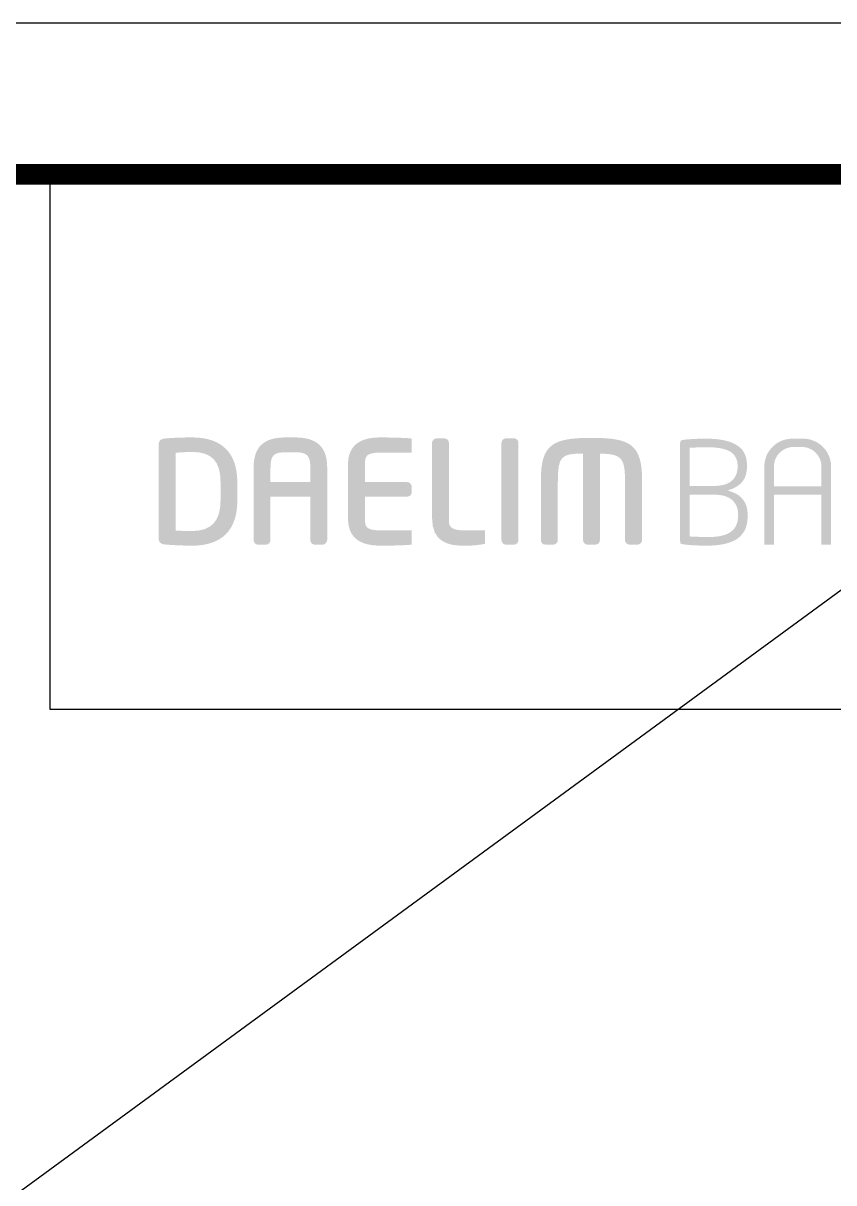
# Model space of a CAD drawing. Extents: x 0 to 1647, y 4681 to 5260.
# Drawn here: x 648.5 to 720.5, y 5156.9 to 5259.9 of the extents above; entities that cross this region are included whole.
import ezdxf

# ---------------------------------------------------------------- set-up
doc = ezdxf.new("R2010")
doc.units = 0
doc.header["$LTSCALE"] = 30
doc.header["$MEASUREMENT"] = 0
doc.layers.get('0').update_dxf_attribs({"linetype": 'CONTINUOUS'})

msp = doc.modelspace()

# ---------------------------------------------------------------- hatches: boundary and pattern name
h = msp.add_hatch(color=5)
edge = h.paths.add_edge_path()
edge.add_spline(control_points=[(667.49, 5219.15), (667.49, 5221.74), (666.11, 5223.12), (663.48, 5223.12)], knot_values=[7, 7, 7, 7, 8, 8, 8, 8], degree=3, periodic=0)
edge.add_spline(control_points=[(663.48, 5223.12), (662.52, 5223.12), (661.31, 5223.07), (660.91, 5223)], knot_values=[0, 0, 0, 0, 1, 1, 1, 1], degree=3, periodic=0)
edge.add_spline(control_points=[(660.91, 5223), (660.66, 5222.96), (660.5, 5222.77), (660.5, 5222.53), (660.5, 5222.53), (660.5, 5214.11), (660.5, 5214.11)], knot_values=[1, 1, 1, 1, 2, 2, 2, 3, 3, 3, 3], degree=3, periodic=0)
edge.add_spline(control_points=[(660.5, 5214.11), (660.5, 5213.85), (660.66, 5213.67), (660.93, 5213.62)], knot_values=[3, 3, 3, 3, 4, 4, 4, 4], degree=3, periodic=0)
edge.add_spline(control_points=[(660.93, 5213.62), (661.31, 5213.57), (662.51, 5213.5), (663.48, 5213.5)], knot_values=[4, 4, 4, 4, 5, 5, 5, 5], degree=3, periodic=0)
edge.add_spline(control_points=[(663.48, 5213.5), (666.11, 5213.5), (667.49, 5214.88), (667.49, 5217.49), (667.49, 5217.49), (667.49, 5219.15), (667.49, 5219.15)], knot_values=[5, 5, 5, 5, 6, 6, 6, 7, 7, 7, 7], degree=3, periodic=0)
edge = h.paths.add_edge_path(flags=16)
edge.add_spline(control_points=[(663.48, 5221.83), (665.22, 5221.83), (666, 5220.99), (666, 5219.15), (666, 5219.15), (666, 5218.73), (666, 5218.32)], knot_values=[4, 4, 4, 4, 5, 5, 5, 5.5, 5.5, 5.5, 5.5], degree=3, periodic=0)
edge.add_spline(control_points=[(666, 5218.32), (666, 5217.9), (666, 5217.49), (666, 5217.49)], knot_values=[5.5, 5.5, 5.5, 5.5, 6, 6, 6, 6], degree=3, periodic=0)
edge.add_spline(control_points=[(666, 5217.49), (666, 5215.68), (665.17, 5214.8), (663.48, 5214.8)], knot_values=[0, 0, 0, 0, 1, 1, 1, 1], degree=3, periodic=0)
edge.add_spline(control_points=[(663.48, 5214.8), (663.48, 5214.8), (662.32, 5214.82), (662.02, 5214.83), (662.02, 5214.83), (662.02, 5221.75), (662.02, 5221.75)], knot_values=[1.00001, 1.00001, 1.00001, 1.00001, 2, 2, 2, 3, 3, 3, 3], degree=3, periodic=0)
edge.add_spline(control_points=[(662.02, 5221.75), (662.63, 5221.82), (663.48, 5221.83), (663.48, 5221.83)], knot_values=[3, 3, 3, 3, 4, 4, 4, 4], degree=3, periodic=0)
h = msp.add_hatch(color=5)
edge = h.paths.add_edge_path()
edge.add_spline(control_points=[(675.48, 5220.41), (675.48, 5222.29), (674.58, 5223.12), (672.57, 5223.12)], knot_values=[13, 13, 13, 13, 14, 14, 14, 14], degree=3, periodic=0)
edge.add_spline(control_points=[(672.57, 5223.12), (672.57, 5223.12), (671.83, 5223.12), (671.83, 5223.12)], knot_values=[0.00001, 0.00001, 0.00001, 0.00001, 1, 1, 1, 1], degree=3, periodic=0)
edge.add_spline(control_points=[(671.83, 5223.12), (669.83, 5223.12), (668.94, 5222.29), (668.94, 5220.41), (668.94, 5220.41), (668.94, 5214), (668.94, 5214)], knot_values=[1, 1, 1, 1, 2, 2, 2, 3, 3, 3, 3], degree=3, periodic=0)
edge.add_spline(control_points=[(668.94, 5214), (668.94, 5213.77), (669.11, 5213.59), (669.34, 5213.59)], knot_values=[3, 3, 3, 3, 4, 4, 4, 4], degree=3, periodic=0)
edge.add_spline(control_points=[(669.34, 5213.59), (669.34, 5213.59), (670.04, 5213.59), (670.04, 5213.59)], knot_values=[4.00001, 4.00001, 4.00001, 4.00001, 5, 5, 5, 5], degree=3, periodic=0)
edge.add_spline(control_points=[(670.04, 5213.59), (670.27, 5213.59), (670.44, 5213.81), (670.44, 5214), (670.44, 5214), (670.44, 5214.92), (670.44, 5215.86)], knot_values=[5, 5, 5, 5, 6, 6, 6, 6.5, 6.5, 6.5, 6.5], degree=3, periodic=0)
edge.add_spline(control_points=[(670.44, 5215.86), (670.44, 5216.81), (670.44, 5217.77), (670.44, 5217.84), (670.44, 5217.84), (673.98, 5217.84), (673.98, 5217.84)], knot_values=[6.5, 6.5, 6.5, 6.5, 7, 7, 7, 8, 8, 8, 8], degree=3, periodic=0)
edge.add_spline(control_points=[(673.98, 5217.84), (673.98, 5217.69), (673.98, 5214), (673.98, 5214)], knot_values=[8, 8, 8, 8, 9, 9, 9, 9], degree=3, periodic=0)
edge.add_spline(control_points=[(673.98, 5214), (673.98, 5213.77), (674.16, 5213.59), (674.37, 5213.59)], knot_values=[9, 9, 9, 9, 10, 10, 10, 10], degree=3, periodic=0)
edge.add_spline(control_points=[(674.37, 5213.59), (674.37, 5213.59), (675.08, 5213.59), (675.08, 5213.59)], knot_values=[10.00001, 10.00001, 10.00001, 10.00001, 11, 11, 11, 11], degree=3, periodic=0)
edge.add_spline(control_points=[(675.08, 5213.59), (675.31, 5213.59), (675.48, 5213.82), (675.48, 5214), (675.48, 5214), (675.48, 5220.41), (675.48, 5220.41)], knot_values=[11, 11, 11, 11, 12, 12, 12, 13, 13, 13, 13], degree=3, periodic=0)
edge = h.paths.add_edge_path(flags=16)
edge.add_spline(control_points=[(670.44, 5220.41), (670.44, 5221.6), (670.78, 5221.8), (671.83, 5221.8)], knot_values=[2, 2, 2, 2, 3, 3, 3, 3], degree=3, periodic=0)
edge.add_spline(control_points=[(671.83, 5221.8), (671.83, 5221.8), (672.57, 5221.8), (672.57, 5221.8)], knot_values=[3.00001, 3.00001, 3.00001, 3.00001, 4, 4, 4, 4], degree=3, periodic=0)
edge.add_spline(control_points=[(672.57, 5221.8), (673.63, 5221.8), (673.98, 5221.6), (673.98, 5220.41)], knot_values=[4, 4, 4, 4, 5, 5, 5, 5], degree=3, periodic=0)
edge.add_spline(control_points=[(673.98, 5220.41), (673.98, 5220.41), (673.98, 5219.27), (673.98, 5219.16)], knot_values=[5.00001, 5.00001, 5.00001, 5.00001, 6, 6, 6, 6], degree=3, periodic=0)
edge.add_spline(control_points=[(673.98, 5219.16), (673.98, 5219.16), (670.44, 5219.16), (670.44, 5219.16)], knot_values=[0, 0, 0, 0, 1, 1, 1, 1], degree=3, periodic=0)
edge.add_spline(control_points=[(670.44, 5219.16), (670.44, 5219.27), (670.44, 5220.41), (670.44, 5220.41)], knot_values=[1, 1, 1, 1, 2, 2, 2, 2], degree=3, periodic=0)
h = msp.add_hatch(color=5)
edge = h.paths.add_edge_path()
edge.add_spline(control_points=[(678.84, 5219.15), (678.84, 5219.27), (678.84, 5220.67), (678.84, 5220.67)], knot_values=[14, 14, 14, 14, 15, 15, 15, 15], degree=3, periodic=0)
edge.add_spline(control_points=[(678.84, 5220.67), (678.84, 5221.38), (678.84, 5221.77), (680.23, 5221.77), (680.23, 5221.77), (680.92, 5221.77), (681.61, 5221.77)], knot_values=[15, 15, 15, 15, 16, 16, 16, 16.5, 16.5, 16.5, 16.5], degree=3, periodic=0)
edge.add_spline(control_points=[(681.61, 5221.77), (682.31, 5221.77), (683, 5221.77), (683, 5221.77), (683, 5221.77), (683, 5222.08), (683, 5222.39)], knot_values=[16.5, 16.5, 16.5, 16.5, 17, 17, 17, 17.5, 17.5, 17.5, 17.5], degree=3, periodic=0)
edge.add_spline(control_points=[(683, 5222.39), (683, 5222.71), (683, 5223.02), (683, 5223.02)], knot_values=[17.5, 17.5, 17.5, 17.5, 18, 18, 18, 18], degree=3, periodic=0)
edge.add_spline(control_points=[(683, 5223.02), (683, 5223.02), (682.72, 5223.05), (682.72, 5223.05)], knot_values=[18.00001, 18.00001, 18.00001, 18.00001, 19, 19, 19, 19], degree=3, periodic=0)
edge.add_spline(control_points=[(682.72, 5223.05), (682.15, 5223.09), (680.92, 5223.12), (680.22, 5223.12)], knot_values=[19, 19, 19, 19, 20, 20, 20, 20], degree=3, periodic=0)
edge.add_spline(control_points=[(680.22, 5223.12), (678.27, 5223.12), (677.33, 5222.33), (677.33, 5220.67)], knot_values=[20, 20, 20, 20, 21, 21, 21, 21], degree=3, periodic=0)
edge.add_spline(control_points=[(677.33, 5220.67), (677.33, 5220.67), (677.33, 5215.95), (677.33, 5215.95)], knot_values=[0, 0, 0, 0, 1, 1, 1, 1], degree=3, periodic=0)
edge.add_spline(control_points=[(677.33, 5215.95), (677.33, 5214.3), (678.27, 5213.5), (680.22, 5213.5)], knot_values=[1, 1, 1, 1, 2, 2, 2, 2], degree=3, periodic=0)
edge.add_spline(control_points=[(680.22, 5213.5), (681.08, 5213.5), (682.24, 5213.52), (682.72, 5213.57)], knot_values=[2, 2, 2, 2, 3, 3, 3, 3], degree=3, periodic=0)
edge.add_spline(control_points=[(682.72, 5213.57), (682.72, 5213.57), (682.93, 5213.58), (682.93, 5213.58)], knot_values=[3.00001, 3.00001, 3.00001, 3.00001, 3.99999, 3.99999, 3.99999, 3.99999], degree=3, periodic=0)
edge.add_spline(control_points=[(682.93, 5213.58), (682.93, 5213.58), (682.93, 5213.58), (682.93, 5213.58), (682.93, 5213.58), (683, 5213.59), (683, 5213.59)], knot_values=[3.99999, 3.99999, 3.99999, 3.99999, 4, 4, 4, 4.99999, 4.99999, 4.99999, 4.99999], degree=3, periodic=0)
edge.add_spline(control_points=[(683, 5213.59), (683, 5213.59), (683, 5213.59), (683, 5213.59), (683, 5213.59), (683, 5213.91), (683, 5214.22)], knot_values=[4.99999, 4.99999, 4.99999, 4.99999, 5.25, 5.25, 5.25, 5.5, 5.5, 5.5, 5.5], degree=3, periodic=0)
edge.add_spline(control_points=[(683, 5214.22), (683, 5214.54), (683, 5214.86), (683, 5214.86), (683, 5214.86), (680.23, 5214.86), (680.23, 5214.86)], knot_values=[5.5, 5.5, 5.5, 5.5, 6, 6, 6, 7, 7, 7, 7], degree=3, periodic=0)
edge.add_spline(control_points=[(680.23, 5214.86), (678.84, 5214.86), (678.84, 5215.24), (678.84, 5215.95), (678.84, 5215.95), (678.84, 5217.71), (678.84, 5217.85)], knot_values=[7, 7, 7, 7, 8, 8, 8, 9, 9, 9, 9], degree=3, periodic=0)
edge.add_spline(control_points=[(678.84, 5217.85), (678.98, 5217.85), (682.57, 5217.85), (682.57, 5217.85)], knot_values=[9, 9, 9, 9, 10, 10, 10, 10], degree=3, periodic=0)
edge.add_spline(control_points=[(682.57, 5217.85), (682.8, 5217.85), (683, 5218.02), (683, 5218.25)], knot_values=[10, 10, 10, 10, 11, 11, 11, 11], degree=3, periodic=0)
edge.add_spline(control_points=[(683, 5218.25), (683, 5218.25), (683, 5218.72), (683, 5218.72)], knot_values=[11.00001, 11.00001, 11.00001, 11.00001, 12, 12, 12, 12], degree=3, periodic=0)
edge.add_spline(control_points=[(683, 5218.72), (683, 5218.96), (682.8, 5219.15), (682.57, 5219.15), (682.57, 5219.15), (678.98, 5219.15), (678.84, 5219.15)], knot_values=[12, 12, 12, 12, 13, 13, 13, 14, 14, 14, 14], degree=3, periodic=0)
h = msp.add_hatch(color=5)
edge = h.paths.add_edge_path()
edge.add_spline(control_points=[(687.59, 5214.86), (686.3, 5214.86), (686.3, 5215.35), (686.3, 5215.82), (686.3, 5215.82), (686.3, 5222.62), (686.3, 5222.62)], knot_values=[9, 9, 9, 9, 10, 10, 10, 11, 11, 11, 11], degree=3, periodic=0)
edge.add_spline(control_points=[(686.3, 5222.62), (686.3, 5222.85), (686.11, 5223.04), (685.88, 5223.04)], knot_values=[11, 11, 11, 11, 12, 12, 12, 12], degree=3, periodic=0)
edge.add_spline(control_points=[(685.88, 5223.04), (685.88, 5223.04), (685.23, 5223.04), (685.23, 5223.04)], knot_values=[12.00001, 12.00001, 12.00001, 12.00001, 12.99999, 12.99999, 12.99999, 12.99999], degree=3, periodic=0)
edge.add_spline(control_points=[(685.23, 5223.04), (685, 5223.04), (684.8, 5222.85), (684.8, 5222.62), (684.8, 5222.62), (684.8, 5215.95), (684.8, 5215.95)], knot_values=[0, 0, 0, 0, 1, 1, 1, 2, 2, 2, 2], degree=3, periodic=0)
edge.add_spline(control_points=[(684.8, 5215.95), (684.8, 5213.78), (686.29, 5213.5), (687.58, 5213.5)], knot_values=[2, 2, 2, 2, 3, 3, 3, 3], degree=3, periodic=0)
edge.add_spline(control_points=[(687.58, 5213.5), (688.53, 5213.5), (688.76, 5213.54), (689.05, 5213.59)], knot_values=[3, 3, 3, 3, 4, 4, 4, 4], degree=3, periodic=0)
edge.add_spline(control_points=[(689.05, 5213.59), (689.05, 5213.59), (689.21, 5213.61), (689.21, 5213.61)], knot_values=[4.00001, 4.00001, 4.00001, 4.00001, 4.99999, 4.99999, 4.99999, 4.99999], degree=3, periodic=0)
edge.add_spline(control_points=[(689.21, 5213.61), (689.21, 5213.61), (689.21, 5213.61), (689.21, 5213.61), (689.21, 5213.61), (689.42, 5213.65), (689.42, 5213.65)], knot_values=[4.99999, 4.99999, 4.99999, 4.99999, 5.499995, 5.499995, 5.499995, 5.99999, 5.99999, 5.99999, 5.99999], degree=3, periodic=0)
edge.add_spline(control_points=[(689.42, 5213.65), (689.42, 5213.65), (689.42, 5213.65), (689.42, 5213.65), (689.42, 5213.65), (689.5, 5213.66), (689.5, 5213.66)], knot_values=[5.99999, 5.99999, 5.99999, 5.99999, 6.499995, 6.499995, 6.499995, 6.99999, 6.99999, 6.99999, 6.99999], degree=3, periodic=0)
edge.add_spline(control_points=[(689.5, 5213.66), (689.5, 5213.66), (689.5, 5213.66), (689.5, 5213.66), (689.5, 5213.66), (689.5, 5213.96), (689.5, 5214.26)], knot_values=[6.99999, 6.99999, 6.99999, 6.99999, 7.25, 7.25, 7.25, 7.5, 7.5, 7.5, 7.5], degree=3, periodic=0)
edge.add_spline(control_points=[(689.5, 5214.26), (689.5, 5214.56), (689.5, 5214.86), (689.5, 5214.86), (689.5, 5214.86), (687.59, 5214.86), (687.59, 5214.86)], knot_values=[7.5, 7.5, 7.5, 7.5, 8, 8, 8, 9, 9, 9, 9], degree=3, periodic=0)
h = msp.add_hatch(color=5)
edge = h.paths.add_edge_path()
edge.add_spline(control_points=[(692.08, 5213.59), (692.33, 5213.59), (692.48, 5213.81), (692.48, 5214), (692.48, 5214), (692.48, 5222.63), (692.48, 5222.63)], knot_values=[4, 4, 4, 4, 5, 5, 5, 6, 6, 6, 6], degree=3, periodic=0)
edge.add_spline(control_points=[(692.48, 5222.63), (692.48, 5222.86), (692.31, 5223.04), (692.08, 5223.04)], knot_values=[6, 6, 6, 6, 7, 7, 7, 7], degree=3, periodic=0)
edge.add_spline(control_points=[(692.08, 5223.04), (692.08, 5223.04), (691.38, 5223.04), (691.38, 5223.04)], knot_values=[7.00001, 7.00001, 7.00001, 7.00001, 7.99999, 7.99999, 7.99999, 7.99999], degree=3, periodic=0)
edge.add_spline(control_points=[(691.38, 5223.04), (691.13, 5223.04), (690.97, 5222.83), (690.97, 5222.63), (690.97, 5222.63), (690.97, 5214), (690.97, 5214)], knot_values=[0, 0, 0, 0, 1, 1, 1, 2, 2, 2, 2], degree=3, periodic=0)
edge.add_spline(control_points=[(690.97, 5214), (690.97, 5213.77), (691.16, 5213.59), (691.38, 5213.59)], knot_values=[2, 2, 2, 2, 3, 3, 3, 3], degree=3, periodic=0)
edge.add_spline(control_points=[(691.38, 5213.59), (691.38, 5213.59), (692.08, 5213.59), (692.08, 5213.59)], knot_values=[3.00001, 3.00001, 3.00001, 3.00001, 4, 4, 4, 4], degree=3, periodic=0)
h = msp.add_hatch(color=5)
edge = h.paths.add_edge_path()
edge.add_spline(control_points=[(695.98, 5219.19), (695.98, 5221.46), (696.29, 5221.68), (698.22, 5221.69)], knot_values=[5, 5, 5, 5, 6, 6, 6, 6], degree=3, periodic=0)
edge.add_spline(control_points=[(698.22, 5221.69), (698.22, 5221.56), (698.22, 5214), (698.22, 5214)], knot_values=[6, 6, 6, 6, 7, 7, 7, 7], degree=3, periodic=0)
edge.add_spline(control_points=[(698.22, 5214), (698.22, 5213.76), (698.4, 5213.59), (698.62, 5213.59)], knot_values=[7, 7, 7, 7, 8, 8, 8, 8], degree=3, periodic=0)
edge.add_spline(control_points=[(698.62, 5213.59), (698.62, 5213.59), (699.32, 5213.59), (699.32, 5213.59)], knot_values=[8.00001, 8.00001, 8.00001, 8.00001, 9, 9, 9, 9], degree=3, periodic=0)
edge.add_spline(control_points=[(699.32, 5213.59), (699.58, 5213.59), (699.72, 5213.81), (699.72, 5214), (699.72, 5214), (699.72, 5221.53), (699.72, 5221.68)], knot_values=[9, 9, 9, 9, 10, 10, 10, 11, 11, 11, 11], degree=3, periodic=0)
edge.add_spline(control_points=[(699.72, 5221.68), (700.63, 5221.67), (701.2, 5221.58), (701.52, 5221.26)], knot_values=[11, 11, 11, 11, 12, 12, 12, 12], degree=3, periodic=0)
edge.add_spline(control_points=[(701.52, 5221.26), (701.89, 5220.9), (701.95, 5220.23), (701.95, 5219.19), (701.95, 5219.19), (701.95, 5214), (701.95, 5214)], knot_values=[12, 12, 12, 12, 13, 13, 13, 14, 14, 14, 14], degree=3, periodic=0)
edge.add_spline(control_points=[(701.95, 5214), (701.95, 5213.77), (702.14, 5213.59), (702.36, 5213.59)], knot_values=[14, 14, 14, 14, 15, 15, 15, 15], degree=3, periodic=0)
edge.add_spline(control_points=[(702.36, 5213.59), (702.36, 5213.59), (703.07, 5213.59), (703.07, 5213.59)], knot_values=[15.00001, 15.00001, 15.00001, 15.00001, 16, 16, 16, 16], degree=3, periodic=0)
edge.add_spline(control_points=[(703.07, 5213.59), (703.3, 5213.59), (703.47, 5213.82), (703.47, 5214), (703.47, 5214), (703.47, 5219.31), (703.47, 5219.31)], knot_values=[16, 16, 16, 16, 17, 17, 17, 18, 18, 18, 18], degree=3, periodic=0)
edge.add_spline(control_points=[(703.47, 5219.31), (703.47, 5222.53), (702.4, 5223.08), (698.97, 5223.08)], knot_values=[18, 18, 18, 18, 19, 19, 19, 19], degree=3, periodic=0)
edge.add_spline(control_points=[(698.97, 5223.08), (695.54, 5223.08), (694.47, 5222.53), (694.47, 5219.31)], knot_values=[19, 19, 19, 19, 20, 20, 20, 20], degree=3, periodic=0)
edge.add_spline(control_points=[(694.47, 5219.31), (694.47, 5219.31), (694.47, 5214), (694.47, 5214)], knot_values=[0, 0, 0, 0, 1, 1, 1, 1], degree=3, periodic=0)
edge.add_spline(control_points=[(694.47, 5214), (694.47, 5213.77), (694.65, 5213.59), (694.88, 5213.59)], knot_values=[1, 1, 1, 1, 2, 2, 2, 2], degree=3, periodic=0)
edge.add_spline(control_points=[(694.88, 5213.59), (694.88, 5213.59), (695.58, 5213.59), (695.58, 5213.59)], knot_values=[2.00001, 2.00001, 2.00001, 2.00001, 3, 3, 3, 3], degree=3, periodic=0)
edge.add_spline(control_points=[(695.58, 5213.59), (695.83, 5213.59), (695.98, 5213.81), (695.98, 5214), (695.98, 5214), (695.98, 5219.19), (695.98, 5219.19)], knot_values=[3, 3, 3, 3, 4, 4, 4, 5, 5, 5, 5], degree=3, periodic=0)
h = msp.add_hatch(color=5)
edge = h.paths.add_edge_path()
edge.add_spline(control_points=[(712.79, 5220.67), (712.79, 5221.6), (712.4, 5222.15), (711.76, 5222.51)], knot_values=[4, 4, 4, 4, 5, 5, 5, 5], degree=3, periodic=0)
edge.add_spline(control_points=[(711.76, 5222.51), (711.1, 5222.87), (710.18, 5223.01), (709.16, 5223.01)], knot_values=[5, 5, 5, 5, 6, 6, 6, 6], degree=3, periodic=0)
edge.add_spline(control_points=[(709.16, 5223.01), (708.32, 5223.01), (707.54, 5222.96), (707.1, 5222.9)], knot_values=[6, 6, 6, 6, 7, 7, 7, 7], degree=3, periodic=0)
edge.add_spline(control_points=[(707.1, 5222.9), (707, 5222.89), (706.94, 5222.86), (706.91, 5222.82)], knot_values=[7, 7, 7, 7, 8, 8, 8, 8], degree=3, periodic=0)
edge.add_spline(control_points=[(706.91, 5222.82), (706.87, 5222.79), (706.85, 5222.72), (706.85, 5222.59)], knot_values=[8, 8, 8, 8, 9, 9, 9, 9], degree=3, periodic=0)
edge.add_spline(control_points=[(706.85, 5222.59), (706.85, 5222.59), (706.85, 5213.95), (706.85, 5213.95)], knot_values=[9, 9, 9, 9, 10, 10, 10, 10], degree=3, periodic=0)
edge.add_spline(control_points=[(706.85, 5213.95), (706.85, 5213.8), (706.87, 5213.73), (706.89, 5213.7)], knot_values=[10, 10, 10, 10, 11, 11, 11, 11], degree=3, periodic=0)
edge.add_spline(control_points=[(706.89, 5213.7), (706.93, 5213.67), (706.99, 5213.64), (707.13, 5213.62)], knot_values=[11, 11, 11, 11, 12, 12, 12, 12], degree=3, periodic=0)
edge.add_spline(control_points=[(707.13, 5213.62), (707.61, 5213.54), (708.38, 5213.5), (709.23, 5213.5)], knot_values=[12, 12, 12, 12, 13, 13, 13, 13], degree=3, periodic=0)
edge.add_spline(control_points=[(709.23, 5213.5), (710.22, 5213.5), (711.15, 5213.65), (711.8, 5214.03)], knot_values=[13, 13, 13, 13, 14, 14, 14, 14], degree=3, periodic=0)
edge.add_spline(control_points=[(711.8, 5214.03), (712.44, 5214.43), (712.85, 5215.05), (712.85, 5216.09)], knot_values=[14, 14, 14, 14, 15, 15, 15, 15], degree=3, periodic=0)
edge.add_spline(control_points=[(712.85, 5216.09), (712.85, 5216.09), (712.85, 5216.32), (712.85, 5216.32)], knot_values=[15, 15, 15, 15, 16, 16, 16, 16], degree=3, periodic=0)
edge.add_spline(control_points=[(712.85, 5216.32), (712.85, 5217.24), (712.35, 5217.96), (711.51, 5218.25)], knot_values=[16, 16, 16, 16, 17, 17, 17, 17], degree=3, periodic=0)
edge.add_spline(control_points=[(711.51, 5218.25), (711.51, 5218.25), (711.08, 5218.42), (711.08, 5218.42)], knot_values=[0, 0, 0, 0, 0.999982, 0.999982, 0.999982, 0.999982], degree=3, periodic=0)
edge.add_spline(control_points=[(711.08, 5218.42), (711.08, 5218.42), (711.51, 5218.56), (711.51, 5218.56)], knot_values=[1.000018, 1.000018, 1.000018, 1.000018, 2, 2, 2, 2], degree=3, periodic=0)
edge.add_spline(control_points=[(711.51, 5218.56), (712.35, 5218.91), (712.79, 5219.55), (712.79, 5220.46)], knot_values=[2, 2, 2, 2, 3, 3, 3, 3], degree=3, periodic=0)
edge.add_spline(control_points=[(712.79, 5220.46), (712.79, 5220.46), (712.79, 5220.67), (712.79, 5220.67)], knot_values=[3, 3, 3, 3, 4, 4, 4, 4], degree=3, periodic=0)
edge = h.paths.add_edge_path(flags=16)
edge.add_spline(control_points=[(707.7, 5218.81), (707.7, 5218.81), (707.7, 5222.2), (707.7, 5222.2)], knot_values=[8, 8, 8, 8, 9, 9, 9, 9], degree=3, periodic=0)
edge.add_spline(control_points=[(707.7, 5222.2), (707.7, 5222.2), (707.86, 5222.21), (707.86, 5222.21)], knot_values=[0, 0, 0, 0, 1, 1, 1, 1], degree=3, periodic=0)
edge.add_spline(control_points=[(707.86, 5222.21), (708.22, 5222.22), (708.71, 5222.25), (709.16, 5222.25)], knot_values=[1, 1, 1, 1, 2, 2, 2, 2], degree=3, periodic=0)
edge.add_spline(control_points=[(709.16, 5222.25), (709.97, 5222.25), (710.63, 5222.18), (711.15, 5221.94)], knot_values=[2, 2, 2, 2, 3, 3, 3, 3], degree=3, periodic=0)
edge.add_spline(control_points=[(711.15, 5221.94), (711.65, 5221.71), (711.96, 5221.24), (711.96, 5220.58)], knot_values=[3, 3, 3, 3, 4, 4, 4, 4], degree=3, periodic=0)
edge.add_spline(control_points=[(711.96, 5220.58), (711.96, 5220.58), (711.96, 5220.53), (711.96, 5220.53)], knot_values=[4, 4, 4, 4, 5, 5, 5, 5], degree=3, periodic=0)
edge.add_spline(control_points=[(711.96, 5220.53), (711.96, 5220.1), (711.84, 5219.66), (711.51, 5219.33)], knot_values=[5, 5, 5, 5, 6, 6, 6, 6], degree=3, periodic=0)
edge.add_spline(control_points=[(711.51, 5219.33), (711.18, 5219), (710.65, 5218.81), (709.88, 5218.81)], knot_values=[6, 6, 6, 6, 7, 7, 7, 7], degree=3, periodic=0)
edge.add_spline(control_points=[(709.88, 5218.81), (709.88, 5218.81), (707.7, 5218.81), (707.7, 5218.81)], knot_values=[7, 7, 7, 7, 8, 8, 8, 8], degree=3, periodic=0)
edge = h.paths.add_edge_path(flags=16)
edge.add_spline(control_points=[(707.7, 5218.03), (707.7, 5218.03), (709.88, 5218.03), (709.88, 5218.03)], knot_values=[5, 5, 5, 5, 6, 6, 6, 6], degree=3, periodic=0)
edge.add_spline(control_points=[(709.88, 5218.03), (710.66, 5218.03), (711.21, 5217.84), (711.55, 5217.48)], knot_values=[6, 6, 6, 6, 7, 7, 7, 7], degree=3, periodic=0)
edge.add_spline(control_points=[(711.55, 5217.48), (711.9, 5217.14), (712.01, 5216.66), (712.01, 5216.21)], knot_values=[7, 7, 7, 7, 8, 8, 8, 8], degree=3, periodic=0)
edge.add_spline(control_points=[(712.01, 5216.21), (712.01, 5216.21), (712.01, 5216.18), (712.01, 5216.18)], knot_values=[8, 8, 8, 8, 9, 9, 9, 9], degree=3, periodic=0)
edge.add_spline(control_points=[(712.01, 5216.18), (712.01, 5215.45), (711.72, 5214.92), (711.22, 5214.63)], knot_values=[0, 0, 0, 0, 1, 1, 1, 1], degree=3, periodic=0)
edge.add_spline(control_points=[(711.22, 5214.63), (710.71, 5214.35), (710.03, 5214.26), (709.23, 5214.26)], knot_values=[1, 1, 1, 1, 2, 2, 2, 2], degree=3, periodic=0)
edge.add_spline(control_points=[(709.23, 5214.26), (708.76, 5214.26), (708.28, 5214.3), (707.86, 5214.31)], knot_values=[2, 2, 2, 2, 3, 3, 3, 3], degree=3, periodic=0)
edge.add_spline(control_points=[(707.86, 5214.31), (707.86, 5214.31), (707.7, 5214.32), (707.7, 5214.32)], knot_values=[3.000017, 3.000017, 3.000017, 3.000017, 4, 4, 4, 4], degree=3, periodic=0)
edge.add_spline(control_points=[(707.7, 5214.32), (707.7, 5214.32), (707.7, 5218.03), (707.7, 5218.03)], knot_values=[4, 4, 4, 4, 5, 5, 5, 5], degree=3, periodic=0)
at = {"lineweight": 0}
h = msp.add_hatch(color=5, dxfattribs=at)
edge = h.paths.add_edge_path()
edge.add_line((717.62, 5223.01), (716.97, 5223.01))
edge.add_arc((716.82, 5220.52), 2.49, 86.5006, 180.9379)
edge.add_line((714.33, 5220.48), (714.33, 5213.59))
edge.add_spline(control_points=[(714.33, 5213.59), (714.48, 5213.59), (714.88, 5213.59), (715.19, 5213.59)], knot_values=[6.126372, 6.126372, 6.126372, 6.126372, 6.631821, 6.631821, 6.631821, 6.631821], degree=3, periodic=0)
edge.add_spline(control_points=[(715.19, 5213.59), (715.19, 5214.77), (715.19, 5218.03), (715.19, 5218.03)], knot_values=[8.180194, 8.180194, 8.180194, 8.180194, 9, 9, 9, 9], degree=3, periodic=0)
edge.add_line((715.19, 5218.03), (719.41, 5218.03))
edge.add_spline(control_points=[(719.41, 5218.03), (719.41, 5218.03), (719.41, 5214.77), (719.41, 5213.59)], knot_values=[8.180194, 8.180194, 8.180194, 8.180194, 9, 9, 9, 9], degree=3, periodic=0)
edge.add_spline(control_points=[(719.41, 5213.59), (719.72, 5213.59), (720.12, 5213.59), (720.26, 5213.59)], knot_values=[6.126372, 6.126372, 6.126372, 6.126372, 6.631821, 6.631821, 6.631821, 6.631821], degree=3, periodic=0)
edge.add_line((720.26, 5213.59), (720.26, 5220.48))
edge.add_arc((717.78, 5220.52), 2.49, 359.0621, 453.4994)
h.paths.add_polyline_path([(716.97, 5222.27), (717.62, 5222.27, -0.436008), (719.41, 5220.44), (719.41, 5218.78), (715.19, 5218.78), (715.19, 5220.44, -0.436008)], flags=16)

# ---------------------------------------------------------------- linework, layer by layer
at = {"ltscale": 0.5}
msp.add_line((0, 4681.18), (789.88, 5259.94), dxfattribs=at)
at = {"color": 5, "ltscale": 0.5}
msp.add_line((650.86, 5198.95), (650.86, 5246.5), dxfattribs=at)
at = {"color": 5, "ltscale": 40}
msp.add_line((777.1, 5198.95), (650.86, 5198.95), dxfattribs=at)
at = {"ltscale": 0.5}
msp.add_lwpolyline([(0, 4681.18), (789.88, 4681.18), (789.88, 5259.94), (0, 5259.94)], close=True, dxfattribs=at)
at = {"color": 5, "linetype": 'ByBlock', "lineweight": 200, "const_width": 1.82}
msp.add_lwpolyline([(12.7, 4705.96), (777.1, 4705.96), (777.1, 5246.5), (12.7, 5246.5)], close=True, dxfattribs=at)

doc.saveas('drawing.dxf')
